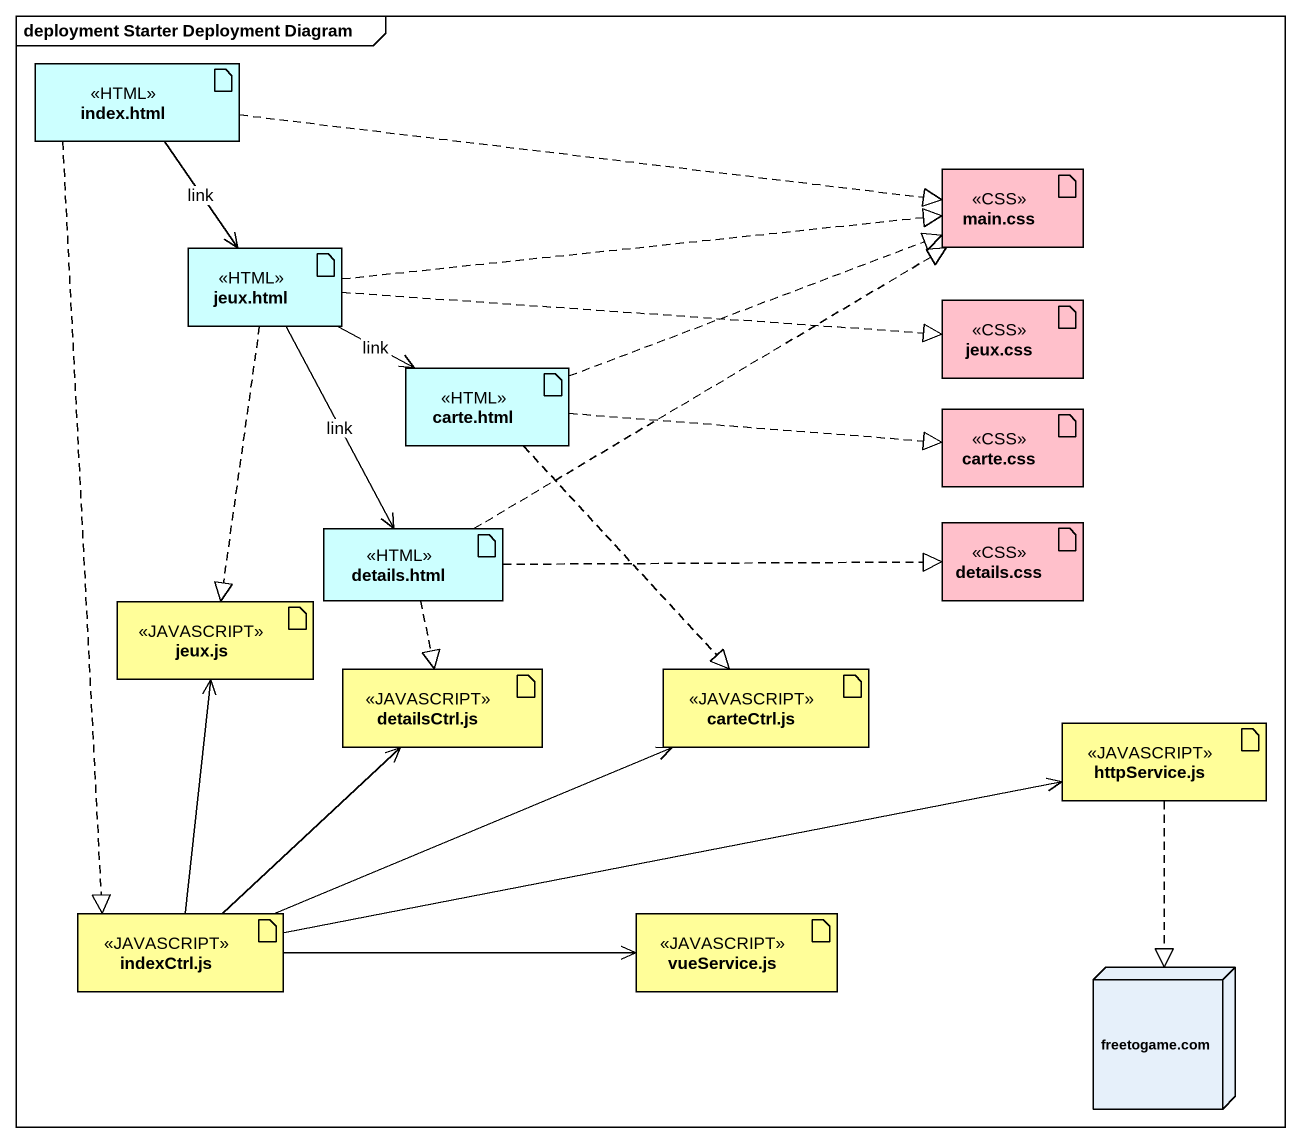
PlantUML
@startuml
mainframe deployment Starter Deployment Diagram
artifact "index.html" as index_html <<HTML>> #CCFFFF
artifact "main.css" as main_css <<CSS>> #FFC0CB
artifact "jeux.html" as jeux_html <<HTML>> #CCFFFF
artifact "jeux.css" as jeux_css <<CSS>> #FFC0CB
artifact "carte.html" as carte_html <<HTML>> #CCFFFF
artifact "carte.css" as carte_css <<CSS>> #FFC0CB
artifact "details.html" as details_html <<HTML>> #CCFFFF
artifact "details.css" as details_css <<CSS>> #FFC0CB
artifact "jeux.js" as jeux_js <<JAVASCRIPT>> #FFFE99
artifact "detailsCtrl.js" as detailsCtrl_js <<JAVASCRIPT>> #FFFE99
artifact "carteCtrl.js" as carteCtrl_js <<JAVASCRIPT>> #FFFE99
artifact "httpService.js" as httpService_js <<JAVASCRIPT>> #FFFE99
artifact "indexCtrl.js" as indexCtrl_js <<JAVASCRIPT>> #FFFE99
artifact "vueService.js" as vueService_js <<JAVASCRIPT>> #FFFE99
node "freetogame.com" as freetogame_com
index_html .right.|> main_css
index_html --> jeux_html : link
index_html ..|> indexCtrl_js
jeux_html .right.|> main_css
jeux_html .right.|> jeux_css
jeux_html -right-> carte_html : link
jeux_html --> details_html : link
jeux_html ..|> jeux_js
carte_html .right.|> main_css
carte_html .right.|> carte_css
carte_html ..|> carteCtrl_js
details_html .right.|> main_css
details_html .right.|> details_css
details_html ..|> detailsCtrl_js
httpService_js ..|> freetogame_com
indexCtrl_js -up-> jeux_js
indexCtrl_js -up-> detailsCtrl_js
indexCtrl_js -right-> carteCtrl_js
indexCtrl_js -right-> httpService_js
indexCtrl_js -right-> vueService_js
@enduml
